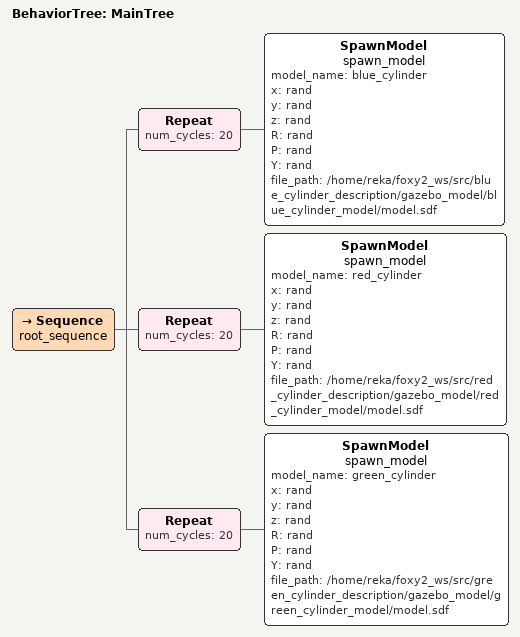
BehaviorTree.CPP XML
<root main_tree_to_execute = "MainTree" >

<BehaviorTree ID="MainTree">
        <Sequence name="root_sequence">
          <Repeat num_cycles = "20">
            <SpawnModel   name="spawn_model" model_name="blue_cylinder"  x="rand" y="rand" z="rand" R="rand" P="rand" Y="rand" file_path="/home/reka/foxy2_ws/src/blue_cylinder_description/gazebo_model/blue_cylinder_model/model.sdf" />
          </Repeat>
          <Repeat num_cycles = "20">
            <SpawnModel   name="spawn_model" model_name="red_cylinder" x="rand" y="rand" z="rand" R="rand" P="rand" Y="rand" file_path="/home/reka/foxy2_ws/src/red_cylinder_description/gazebo_model/red_cylinder_model/model.sdf" />
          </Repeat>
         <Repeat num_cycles = "20">
            <SpawnModel   name="spawn_model" model_name="green_cylinder" x="rand" y="rand" z="rand" R="rand" P="rand" Y="rand" file_path="/home/reka/foxy2_ws/src/green_cylinder_description/gazebo_model/green_cylinder_model/model.sdf" />
         </Repeat>
        </Sequence>
     </BehaviorTree>

 </root>
